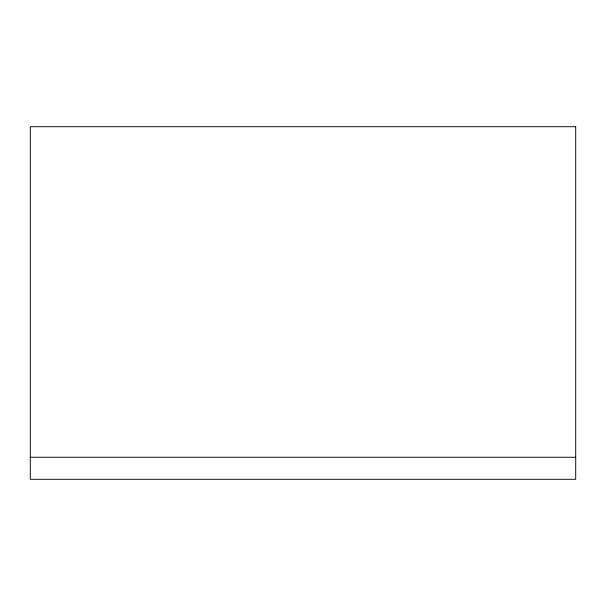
<?xml version="1.0" encoding="UTF-8"?>
<svg xmlns="http://www.w3.org/2000/svg" width="606" height="606" viewBox="0 0 606 606"><rect width="100%" height="100%" fill="white"/><g stroke="black" fill="none" stroke-linecap="round" stroke-linejoin="round"><path stroke-width="0.91" d="M30.3 457.257L575.7 457.257M575.7 126.707L30.3 126.707L30.3 479.293L575.7 479.293L575.7 126.707"/></g></svg>
